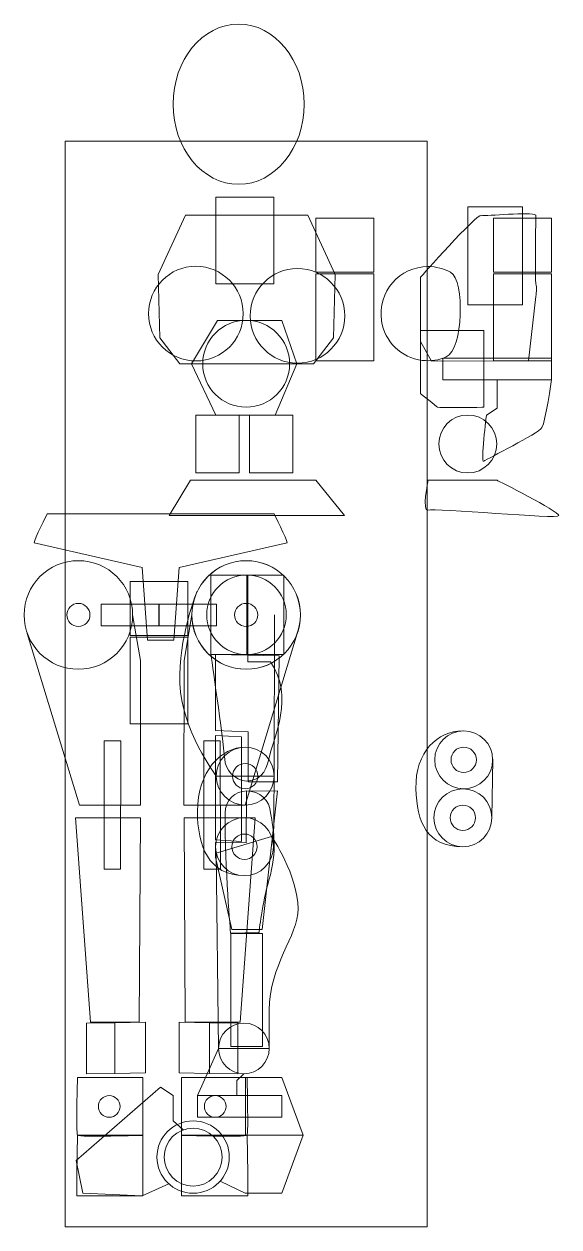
# Model space of a CAD drawing. Header units: millimetres. Extents: x -31 to 43, y -85 to 82.
import ezdxf

# ---------------------------------------------------------------- set-up
doc = ezdxf.new("R2010")
doc.units = ezdxf.units.MM
doc.header["$MEASUREMENT"] = 0
for name, color, linetype, lineweight in [('Arm1', 7, 'Continuous', 0), ('Arm2', 7, 'Continuous', 0), ('length', 7, 'Continuous', 0), ('raf', 7, 'Continuous', 0), ('Reg1', 7, 'Continuous', 0), ('reg2', 7, 'Continuous', 0)]:
    doc.layers.add(name, color=color, linetype=linetype, lineweight=lineweight)

# ---------------------------------------------------------------- blocks, each defined once
blk = doc.blocks.new('Block_0')
at = {"layer": 'Reg1', "color": 29, "lineweight": 9}
blk.add_line((34.1, -19.91), (33.95, -28.01), dxfattribs=at)
for centre, radius in [((30.06, -20.01), 4), ((30.06, -20.01), 1.75), ((29.95, -28.01), 4), ((29.95, -28.01), 1.75)]:
    blk.add_circle(centre, radius, dxfattribs=at)
blk.add_open_spline([(29.95, -32.01), (24.94, -32.01), (23.59, -28.67), (23.46, -23.96), (23.31, -18.92), (26.53, -16.01), (29.85, -16.01)], degree=3, knots=[0, 0, 0, 0, 1, 1, 1, 2, 2, 2, 2], dxfattribs=at)
blk = doc.blocks.new('Block_1')
at = {"layer": 'Reg1', "color": 29, "lineweight": 18}
for points in [[(7.05, -2.56), (-0.16, -26.26), (-8.61, -26.26), (-8.58, -6.27), (-7.5, 0)], [(0, 0)]]:
    blk.add_lwpolyline(points, dxfattribs=at)
at = {"layer": 'Reg1', "color": 29, "lineweight": 20}
blk.add_lwpolyline([(-3.55, -35.13), (-5.84, -35.13), (-5.87, -17.38), (-3.58, -17.38)], close=True, dxfattribs=at)
at = {"layer": 'Reg1', "color": 29, "lineweight": 18}
for points in [[(-8.58, -28.01), (1.25, -28.01), (-0.85, -56.25), (-8.41, -56.25)], [(-5.06, -63.33), (-9.26, -63.27), (-9.26, -56.27), (-5.06, -56.33)], [(-1.15, -63.4), (-5.06, -63.33), (-5.06, -56.33), (-1.15, -56.4)], [(-8.92, -71.88), (-8.92, -80.25), (0.21, -80.22), (0.21, -77.14), (0.12, -71.88)]]:
    blk.add_lwpolyline(points, close=True, dxfattribs=at)
for centre, radius in [((0, 0), 7.5), ((0, 0), 1.6), ((-4.28, -67.88), 1.5)]:
    blk.add_circle(centre, radius, dxfattribs=at)
blk.add_open_spline([(-0.21, -63.88), (-0.21, -63.88), (-8.92, -63.88), (-8.92, -63.88), (-8.92, -63.88), (-8.92, -71.88), (-8.92, -71.88), (-8.92, -71.88), (-0.1, -72.14), (0.12, -71.88), (0.33, -71.61), (0.12, -63.88), (0.12, -63.88), (0.12, -63.88), (-0.21, -63.88), (-0.21, -63.88)], degree=3, knots=[0, 0, 0, 0, 1, 1, 1, 2, 2, 2, 3, 3, 3, 4, 4, 4, 5, 5, 5, 5], dxfattribs=at)
blk = doc.blocks.new('Block_2')
at = {"layer": 'Reg1', "color": 29, "lineweight": 18}
for points in [[(-30.25, -2.56), (-23.03, -26.26), (-14.58, -26.26), (-14.61, -6.27), (-15.69, 0)], [(-23.19, 0)]]:
    blk.add_lwpolyline(points, dxfattribs=at)
at = {"layer": 'Reg1', "color": 29, "lineweight": 20}
blk.add_lwpolyline([(-19.64, -35.13), (-17.35, -35.13), (-17.32, -17.38), (-19.61, -17.38)], close=True, dxfattribs=at)
at = {"layer": 'Reg1', "color": 29, "lineweight": 18}
for points in [[(-14.61, -28.01), (-23.58, -28.01), (-21.49, -56.25), (-14.79, -56.25)], [(-22.05, -63.4), (-18.13, -63.33), (-18.13, -56.33), (-22.05, -56.4)], [(-18.13, -63.33), (-13.93, -63.27), (-13.93, -56.27), (-18.13, -56.33)], [(-14.27, -71.88), (-14.27, -80.25), (-23.4, -80.22), (-23.4, -77.14), (-23.31, -71.88)]]:
    blk.add_lwpolyline(points, close=True, dxfattribs=at)
for centre, radius in [((-23.19, 0), 7.5), ((-23.19, 0), 1.6), ((-18.92, -67.88), 1.5)]:
    blk.add_circle(centre, radius, dxfattribs=at)
blk.add_open_spline([(-22.98, -63.88), (-22.98, -63.88), (-14.27, -63.88), (-14.27, -63.88), (-14.27, -63.88), (-14.27, -71.88), (-14.27, -71.88), (-14.27, -71.88), (-23.1, -72.14), (-23.31, -71.88), (-23.52, -71.61), (-23.31, -63.88), (-23.31, -63.88), (-23.31, -63.88), (-22.98, -63.88), (-22.98, -63.88)], degree=3, knots=[0, 0, 0, 0, 1, 1, 1, 2, 2, 2, 3, 3, 3, 4, 4, 4, 5, 5, 5, 5], dxfattribs=at)
blk = doc.blocks.new('Block_3')
at = {"layer": 'reg2', "color": 29, "lineweight": 9}
blk.add_line((3.87, -22.26), (3.77, -32.01), dxfattribs=at)
for centre, radius in [((-0.13, -22.26), 4), ((-0.13, -22.26), 1.75), ((-0.23, -32.01), 4), ((-0.23, -32.01), 1.75)]:
    blk.add_circle(centre, radius, dxfattribs=at)
blk.add_open_spline([(-0.23, -36.01), (-5.24, -36.01), (-6.73, -31.84), (-6.73, -27.13), (-6.73, -21.62), (-3.45, -18.26), (-0.13, -18.26)], degree=3, knots=[0, 0, 0, 0, 1, 1, 1, 2, 2, 2, 2], dxfattribs=at)
blk = doc.blocks.new('Block_4')
at = {"layer": 'reg2', "color": 29, "lineweight": 18}
for p, q in [((-3.81, -59.88), (-6.73, -66.38)), ((-0.09, -71.88), (-3.33, -71.88))]:
    blk.add_line(p, q, dxfattribs=at)
for points in [[(1.62, -22.26)], [(-0.31, -63.38), (-1.29, -64.32), (-1.29, -66.38)], [(-8.71, -71.13), (-10.09, -69.88), (-10.1, -66.38), (-11.84, -65.24), (-23.51, -75.38), (-22.58, -79.88), (-14.37, -80.25), (-10.68, -78.59)], [(-3.48, -78.28), (-0.13, -79.88), (4.91, -79.88), (7.9, -71.88)]]:
    blk.add_lwpolyline(points, dxfattribs=at)
for points in [[(7.9, -71.88), (-0.09, -71.88), (-0.09, -63.88), (4.91, -63.88)], [(4.91, -69.38), (-6.73, -69.38), (-6.73, -66.38), (4.91, -66.38)]]:
    blk.add_lwpolyline(points, close=True, dxfattribs=at)
for centre, radius in [((0.01, 0), 7.5), ((-0.31, -59.88), 3.5), ((-7.33, -74.88), 5), ((-7.33, -74.88), 4)]:
    blk.add_circle(centre, radius, dxfattribs=at)
for points, knots in [([(-6.81, 3.24), (-7.01, 2.64), (-9.33, -3.08), (-9.16, -9.45), (-8.99, -15.82), (-4.13, -22.26), (-4.13, -22.26), (-4.13, -22.26), (3.87, -22.26), (3.87, -22.26), (3.87, -22.26), (3.91, 0), (3.91, 0)], [0, 0, 0, 0, 1, 1, 1, 2, 2, 2, 3, 3, 3, 4, 4, 4, 4]), ([(-4.13, -32.89), (-4.13, -32.89), (-3.81, -59.88), (-3.81, -59.88), (-3.81, -59.88), (3.19, -59.88), (3.19, -59.88), (3.19, -59.88), (3.19, -59.88), (3.19, -54.59), (3.19, -48.4), (7.17, -44.37), (7.17, -40.59), (7.17, -35.98), (3.51, -30.61), (3.51, -30.61), (3.51, -30.61), (-4.13, -32.89), (-4.13, -32.89)], [0, 0, 0, 0, 1, 1, 1, 2, 2, 2, 3, 3, 3, 4, 4, 4, 5, 5, 5, 6, 6, 6, 6])]:
    blk.add_open_spline(points, degree=3, knots=knots, dxfattribs=at)

msp = doc.modelspace()

# ---------------------------------------------------------------- linework, layer by layer
at = {"layer": 'Arm1', "color": 29, "lineweight": 15}
for points in [[(-8.05, -2.83), (-16.05, -2.83), (-16.05, 4.61), (-8.05, 4.61)], [(-8.05, -15.06), (-16.05, -15.06), (-16.05, -3.06), (-8.05, -3.06)], [(0.27, -16.15), (0.27, -23.05), (4.33, -23.05), (4.57, -5.63), (-4.22, -5.44), (-4.22, -15.94)], [(-4.22, -31.08), (-0.63, -31.27), (-0.63, -16.85), (-4.22, -16.66)], [(-1.96, -43.44), (2.23, -43.44), (4.33, -24.3), (0.05, -24.36), (0, -31.47), (-4.22, -31.43), (-4.22, -33.47)]]:
    msp.add_lwpolyline(points, close=True, dxfattribs=at)
at = {"layer": 'Arm1', "color": 29, "lineweight": 13}
msp.add_lwpolyline([(2.25, -59.63), (-2.14, -59.63), (-2.14, -44.02), (2.25, -44.02)], close=True, dxfattribs=at)
at = {"layer": 'Arm1', "color": 29, "lineweight": 15}
msp.add_circle((0.05, 0.02), 5.5, dxfattribs=at)
at = {"layer": 'Arm2', "color": 29, "lineweight": 15}
for points in [[(0.11, -5.48), (-4.89, -5.48), (-4.89, 5.52), (0.11, 5.52)], [(5.22, -5.48), (0.22, -5.48), (0.22, 5.52), (5.22, 5.52)]]:
    msp.add_lwpolyline(points, close=True, dxfattribs=at)
msp.add_lwpolyline([(5.89, -22.07)], dxfattribs=at)
at = {"layer": 'Arm2', "color": 29, "lineweight": 18}
for points, knots in [([(3.11, -19.9), (2.72, -21.81), (1.75, -22.94), (0.07, -22.94), (-1.6, -22.94), (-2.92, -21.24), (-2.96, -19.9), (-3.2, -16.8), (-4.86, -5.58), (-4.88, -5.47), (-4.88, -5.47), (0.23, -5.47), (0.23, -5.47), (0.23, -5.47), (0.23, -6.47), (0.23, -6.47), (0.23, -6.47), (3.38, -6.47), (3.38, -6.47), (6.64, -11.26), (3.87, -16.86), (3.11, -19.9)], [0, 0, 0, 0, 1, 1, 1, 2, 2, 2, 3, 3, 3, 4, 4, 4, 5, 5, 5, 6, 6, 6, 7, 7, 7, 7]), ([(3.36, -27.34), (3.36, -25.66), (1.79, -24.3), (0.11, -24.3), (-1.56, -24.3), (-2.92, -25.66), (-2.92, -27.34), (-2.92, -35.09), (-2.16, -43.95), (-2.16, -43.95), (-2.16, -43.95), (1.77, -43.86), (1.77, -43.86), (1.77, -43.86), (2.25, -39.76), (3.15, -36.63), (4.31, -32.61), (3.82, -29.7), (3.36, -27.34)], [0, 0, 0, 0, 1, 1, 1, 2, 2, 2, 3, 3, 3, 4, 4, 4, 5, 5, 5, 6, 6, 6, 6])]:
    msp.add_open_spline(points, degree=3, knots=knots, dxfattribs=at)
at = {"layer": 'length', "color": 29, "lineweight": 18}
msp.add_lwpolyline([(25, -84.54), (-25, -84.54), (-25, 65.46), (25, 65.46)], close=True, dxfattribs=at)
at = {"layer": 'raf', "color": 29, "lineweight": 15}
for points in [[(3.82, 45.73), (-4.18, 45.73), (-4.18, 57.73), (3.82, 57.73)], [(38.19, 42.82), (30.62, 42.82), (30.62, 56.4), (38.19, 56.4)], [(17.63, 47.36), (9.63, 47.36), (9.63, 54.8), (17.63, 54.8)], [(42.19, 47.36), (34.19, 47.36), (34.19, 54.8), (42.19, 54.8)], [(17.63, 35.12), (9.63, 35.12), (9.63, 47.12), (17.63, 47.12)], [(42.19, 35.12), (34.19, 35.12), (34.19, 47.12), (42.19, 47.12)], [(-7.56, 34.7), (-3.95, 40.7), (4.92, 40.7), (7.02, 34.7), (4, 27.62), (-4.18, 27.62)], [(42.19, 32.47), (27.19, 32.47), (27.19, 35.47), (42.19, 35.47)], [(-0.95, 19.62), (-6.95, 19.62), (-6.95, 27.62), (-0.95, 27.62)], [(6.47, 19.62), (0.47, 19.62), (0.47, 27.62), (6.47, 27.62)], [(13.61, 13.74), (-10.65, 13.74), (-7.68, 18.6), (9.61, 18.6)]]:
    msp.add_lwpolyline(points, close=True, dxfattribs=at)
for points in [[(0.09, 55.22), (-8.38, 55.22), (-12.15, 47.01), (-11.94, 38.29), (-9.16, 34.7), (0.15, 34.7)], [(0.05, 55.22), (8.53, 55.22), (12.29, 47.01), (12.08, 38.29), (9.31, 34.7), (0, 34.7)]]:
    msp.add_lwpolyline(points, dxfattribs=at)
for centre, radius in [((-6.95, 41.63), 6.54), ((7.09, 41.32), 6.54), ((0, 34.7), 6), ((30.62, 23.62), 4)]:
    msp.add_circle(centre, radius, dxfattribs=at)
msp.add_ellipse((-1.04, 70.56), major_axis=(0, 11.07), ratio=0.818182, dxfattribs=at)
for points, knots in [([(40.04, 55.22), (39.37, 55.72), (33.16, 55.05), (32.49, 55.22), (31.82, 55.39), (24.11, 46.67), (24.11, 46.67), (24.11, 46.67), (24.11, 37.79), (24.11, 37.79), (24.11, 37.79), (25.62, 35.08), (25.62, 35.08), (25.62, 35.08), (39.03, 35.12), (39.03, 35.12), (39.03, 35.12), (40.04, 43.99), (40.04, 43.99), (40.04, 43.99), (40.21, 45.47), (40.04, 45.73), (39.87, 46), (40.04, 55.22), (40.04, 55.22)], [0, 0, 0, 0, 1, 1, 1, 2, 2, 2, 3, 3, 3, 4, 4, 4, 5, 5, 5, 6, 6, 6, 7, 7, 7, 8, 8, 8, 8]), ([(27.66, 35.64), (26.65, 35.21), (25.52, 35.03), (24.34, 35.17), (21.43, 35.52), (19.12, 37.76), (18.7, 40.65), (18.12, 44.68), (21.22, 48.13), (25.13, 48.13), (26.25, 48.13), (27.31, 47.84), (28.24, 47.34), (30.26, 46.23), (29.99, 36.62), (27.66, 35.64)], [0, 0, 0, 0, 1, 1, 1, 2, 2, 2, 3, 3, 3, 4, 4, 4, 5, 5, 5, 5]), ([(24.11, 39.29), (24.11, 39.29), (24.11, 35.73), (24.11, 35.08), (24.11, 34.43), (24.11, 30.56), (24.11, 30.56), (24.11, 30.56), (26.29, 28.84), (26.46, 28.7), (26.63, 28.56), (32.83, 28.7), (32.83, 28.7), (32.83, 28.7), (32.83, 39.29), (32.83, 39.29), (32.83, 39.29), (24.11, 39.29), (24.11, 39.29)], [0, 0, 0, 0, 1, 1, 1, 2, 2, 2, 3, 3, 3, 4, 4, 4, 5, 5, 5, 6, 6, 6, 6]), ([(34.69, 32.47), (34.69, 32.47), (34.69, 28.57), (34.69, 28.57), (34.69, 28.57), (33.21, 27.62), (33.21, 27.62), (33.21, 27.62), (32.37, 20.88), (32.83, 21.24), (33.28, 21.59), (40.37, 25.04), (40.88, 25.88), (41.38, 26.72), (42.19, 32.47), (42.19, 32.47)], [0, 0, 0, 0, 1, 1, 1, 2, 2, 2, 3, 3, 3, 4, 4, 4, 5, 5, 5, 5]), ([(34.69, 18.6), (34.69, 18.6), (25.12, 18.6), (25.12, 18.6), (25.12, 18.6), (24.28, 14.15), (25.12, 14.48), (25.96, 14.82), (43.22, 13.17), (43.22, 13.74), (43.22, 14.31), (34.69, 18.6), (34.69, 18.6)], [0, 0, 0, 0, 1, 1, 1, 2, 2, 2, 3, 3, 3, 4, 4, 4, 4])]:
    msp.add_open_spline(points, degree=3, knots=knots, dxfattribs=at)
at = {"layer": 'Reg1', "color": 29, "lineweight": 15}
for points in [[(-12.03, -1.5), (-20.03, -1.5), (-20.03, 1.5), (-12.03, 1.5)], [(-4.08, -1.5), (-12.08, -1.5), (-12.08, 1.5), (-4.08, 1.5)]]:
    msp.add_lwpolyline(points, close=True, dxfattribs=at)
msp.add_lwpolyline([(-13.12, -8.03)], dxfattribs=at)
for points in [[(-11.55, 13.98), (-11.55, 13.98), (-27.49, 13.98), (-27.49, 13.98), (-27.49, 13.98), (-29.29, 10.46), (-29.29, 9.95), (-29.29, 9.95), (-14.37, 6.57), (-14.37, 6.57), (-14.37, 6.57), (-13.65, -3.5), (-13.65, -3.5), (-13.65, -3.5), (-11.55, -3.5), (-11.55, -3.5)], [(-12.08, 13.98), (-12.08, 13.98), (3.85, 13.98), (3.85, 13.98), (3.85, 13.98), (5.66, 10.46), (5.66, 9.95), (5.66, 9.95), (-9.26, 6.57), (-9.26, 6.57), (-9.26, 6.57), (-9.98, -3.5), (-9.98, -3.5), (-9.98, -3.5), (-12.08, -3.5), (-12.08, -3.5)]]:
    msp.add_open_spline(points, degree=3, knots=[0, 0, 0, 0, 1, 1, 1, 2, 2, 2, 3, 3, 3, 4, 4, 4, 5, 5, 5, 5], dxfattribs=at)

# ---------------------------------------------------------------- block references
at = {"layer": 'Reg1'}
for name in ['Block_2', 'Block_1', 'Block_0']:
    msp.add_blockref(name, (0, 0), dxfattribs=at)
at = {"layer": 'reg2'}
for name in ['Block_4', 'Block_3']:
    msp.add_blockref(name, (0, 0), dxfattribs=at)

doc.saveas('drawing.dxf')
